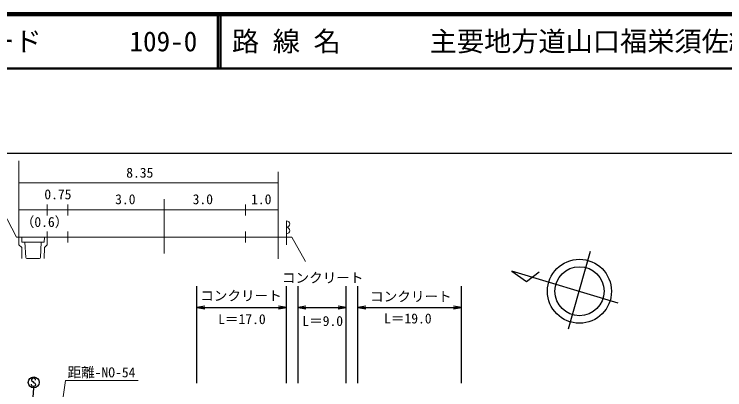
# Model space of a CAD drawing. Units: millimetres, scale not verified. Extents: x 40000 to 680000, y 20000 to 380000.
# Drawn here: x 140324 to 271006, y 310851 to 380000 of the extents above; entities that cross this region are included whole.
import ezdxf
from ezdxf.enums import TextEntityAlignment as Align

# ---------------------------------------------------------------- set-up
doc = ezdxf.new("R2010")
doc.units = ezdxf.units.MM
doc.header["$LTSCALE"] = 1000
for name, color, linetype, lineweight in [('M-BMK-SRVR', 3, 'Continuous', 25), ('M-STR-HTXT', 7, 'Continuous', 13), ('M-STR-STR3', 7, 'Continuous', 25), ('M-STR-STRC', 7, 'Continuous', 25), ('M-TTL', 2, 'Continuous', 140), ('M-TTL-LINE', 7, 'Continuous', 50)]:
    doc.layers.add(name, color=color, linetype=linetype, lineweight=lineweight)
doc.layers.add('M-TTL-TXT', color=7, linetype='Continuous')
doc.styles.add('ＭＳ ゴシック', font='')
doc.styles.get('ＭＳ ゴシック').set_extended_font_data('MS Gothic')

# ---------------------------------------------------------------- blocks, each defined once
blk = doc.blocks.new('open_arrow')
at = {"color": 0, "linetype": 'Continuous', "lineweight": -2}
blk.add_lwpolyline([(7.5, 1.25), (0, 0), (7.5, -1.25)], dxfattribs=at)

msp = doc.modelspace()

# ---------------------------------------------------------------- linework, layer by layer
at = {"layer": 'M-BMK-SRVR'}
for p, q in [((242283, 322096), (246332, 336377)), ((251371, 326826), (231838, 332719)), ((231838, 332719), (234516, 330804)), ((234516, 330804), (236888, 332576))]:
    msp.add_line(p, q, dxfattribs=at)
for radius in [5885, 4520]:
    msp.add_circle((244280, 328993), radius, dxfattribs=at)
at = {"layer": 'M-STR-HTXT'}
for p, q in [((141202, 353020), (141202, 338969)), ((188891, 350969), (188891, 334969)), ((141202, 348969), (188891, 348969)), ((136113, 347794), (140767, 338969)), ((167891, 345969), (167891, 335969)), ((141202, 343969), (188891, 343969)), ((146399, 344969), (146399, 342969)), ((150212, 344969), (150212, 342969)), ((182891, 344969), (182891, 342969)), ((190388, 337566), (190388, 341966)), ((146362, 339969), (146362, 337969)), ((150174, 339969), (150174, 337969)), ((182891, 339969), (182891, 337969)), ((140767, 338969), (188891, 338969)), ((141202, 338969), (141702, 338969)), ((141202, 338969), (141202, 337569)), ((141702, 338969), (141752, 338019)), ((145902, 338969), (145852, 338019)), ((146402, 338969), (145902, 338969)), ((146402, 338969), (146402, 337569)), ((188891, 338969), (191391, 338969)), ((191391, 338969), (193891, 334469)), ((141702, 337069), (141202, 337569)), ((142302, 338019), (141752, 338019)), ((142302, 338019), (142452, 335219)), ((142302, 338019), (145302, 338019)), ((145302, 338019), (145152, 335219)), ((145302, 338019), (145852, 338019)), ((145902, 337069), (146402, 337569)), ((141752, 335019), (141702, 337069)), ((145852, 335019), (145902, 337069)), ((144952, 335019), (142652, 335019)), ((149758, 312582), (146547, 289974)), ((163098, 312582), (149758, 312582))]:
    msp.add_line(p, q, dxfattribs=at)
for centre, radius, start, end in [((190387, 341366), 600, 275.3148, 89.90852), ((190387, 340171), 600, 270, 84.68519), ((142652, 335219), 200, 180, 270), ((144952, 335219), 200, 270, 360)]:
    msp.add_arc(centre, radius, start, end, dxfattribs=at)
at = {"layer": 'M-STR-STR3'}
for p, q in [((76347, 354436), (557664, 354436)), ((173917, 312049), (173917, 329938)), ((190403, 312049), (190403, 329938)), ((192534, 312049), (192534, 329938)), ((201369, 312049), (201369, 329938)), ((203514, 312049), (203514, 329938)), ((222561, 312049), (222561, 329938)), ((173917, 325988), (190403, 325988)), ((192534, 325988), (201369, 325988)), ((203514, 325988), (222561, 325988))]:
    msp.add_line(p, q, dxfattribs=at)
at = {"layer": 'M-STR-STRC'}
for p, q in [((143633, 312918), (143510, 312733)), ((143510, 312733), (143512, 312602)), ((143512, 312602), (143575, 312473)), ((143575, 312473), (143831, 312291)), ((143826, 312984), (143633, 312918)), ((143947, 312981), (143826, 312984)), ((144197, 312862), (143947, 312981)), ((144260, 312731), (144197, 312862)), ((144260, 312602), (144260, 312731)), ((143882, 311221), (142095, 287824)), ((143512, 311754), (143510, 311875)), ((143552, 311651), (143512, 311754)), ((143636, 311541), (143552, 311651)), ((143823, 311480), (143636, 311541)), ((143957, 311480), (143823, 311480)), ((143831, 312291), (143960, 312159)), ((144057, 311509), (143957, 311480)), ((143960, 312159), (144139, 312044)), ((144200, 311601), (144057, 311509)), ((144139, 312044), (144265, 311843)), ((144260, 311733), (144200, 311601)), ((144265, 311843), (144260, 311733))]:
    msp.add_line(p, q, dxfattribs=at)
msp.add_circle((143917, 312221), 1000, dxfattribs=at)
at = {"layer": 'M-TTL'}
msp.add_line((680000, 380000), (40000, 380000), dxfattribs=at)
at = {"layer": 'M-TTL-LINE'}
for p, q in [((177750, 380000), (177750, 370000)), ((178250, 380000), (178250, 370000)), ((40000, 370000), (680000, 370000))]:
    msp.add_line(p, q, dxfattribs=at)

# ---------------------------------------------------------------- block references
at = {"layer": 'M-STR-STR3', "xscale": 193, "yscale": 193}
for p in [(173917, 325988), (192534, 325988), (203514, 325988)]:
    msp.add_blockref('open_arrow', p, dxfattribs=at)
at = {"layer": 'M-STR-STR3', "xscale": 193, "yscale": 193, "rotation": 180}
for p in [(190403, 325988), (201369, 325988), (222561, 325988)]:
    msp.add_blockref('open_arrow', p, dxfattribs=at)

# ---------------------------------------------------------------- texts
at = {"layer": 'M-STR-HTXT', "style": 'ＭＳ ゴシック'}
for s, p in [('8.35', (160926, 349354)), ('0.75', (145866, 345372)), ('3.0', (158891, 344469)), ('3.0', (173141, 344469)), ('1.0', (183891, 344469)), ('（0.6）', (141532, 340289))]:
    msp.add_text(s, height=1833, dxfattribs=at).set_placement(p, align=Align.BOTTOM_LEFT)
msp.add_text('距離-NO-54', height=1833, dxfattribs=at).set_placement((150129, 314064), align=Align.MIDDLE_LEFT)
at = {"layer": 'M-STR-STR3', "style": 'ＭＳ ゴシック'}
for s, p in [('コンクリート', (189557, 331480)), ('コンクリート', (174537, 328173)), ('コンクリート', (205771, 328035)), ('L＝17.0', (177837, 323859)), ('L＝9.0', (193312, 323525)), ('L＝19.0', (208352, 323983))]:
    msp.add_text(s, height=1833, dxfattribs=at).set_placement(p, align=Align.MIDDLE_LEFT)
at = {"layer": 'M-TTL-TXT', "style": 'ＭＳ ゴシック'}
for s, p in [('図面コード', (120380, 375000)), ('109-0', (161521, 375000)), ('路 線 名', (180380, 375000)), ('主要地方道山口福栄須佐線', (216734, 375000))]:
    msp.add_text(s, height=3666, dxfattribs=at).set_placement(p, align=Align.MIDDLE_LEFT)

doc.saveas('drawing.dxf')
